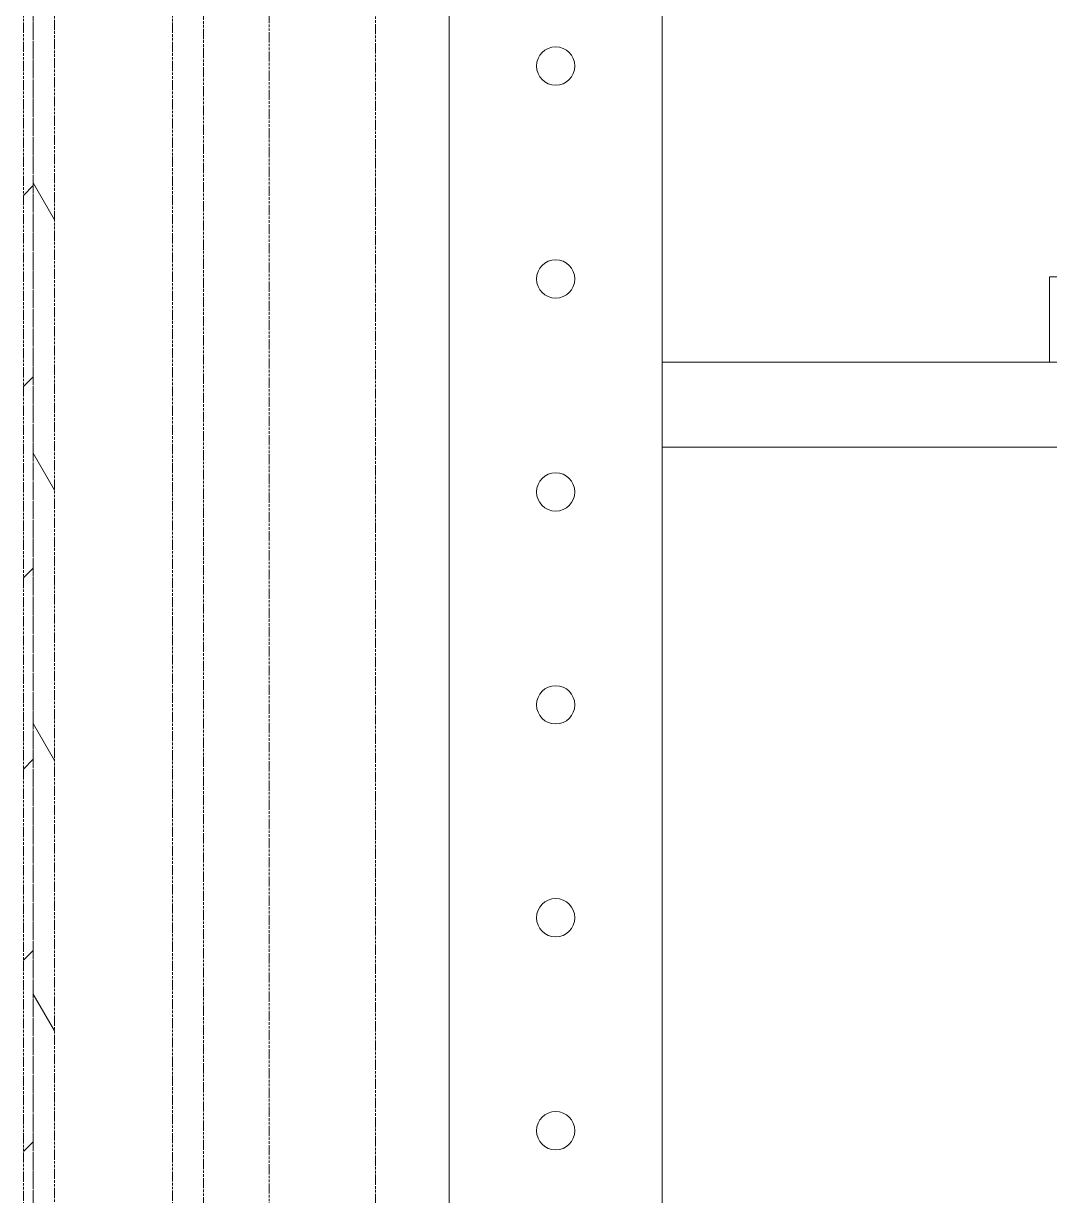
# Model space of a CAD drawing. Header units: millimetres. Extents: x 0 to 8410, y 0 to 5940.
# Drawn here: x 4924 to 5165, y 1770.6 to 2045.8 of the extents above; entities that cross this region are included whole.
import ezdxf

# ---------------------------------------------------------------- set-up
doc = ezdxf.new("R2010")
doc.units = ezdxf.units.MM
doc.header["$LTSCALE"] = 10
doc.linetypes.add('DOUBLE_DASH_CHAIN', pattern=[1.2403, 0.6614, -0.0827, 0.1654, -0.0827, 0.1654, -0.0827])
doc.layers.add('가시적인 것(ISO)', color=3, linetype='Continuous', lineweight=5, true_color=0x00ff00)
doc.layers.add('참조(ISO)', color=6, linetype='DOUBLE_DASH_CHAIN', lineweight=5, true_color=0xff00ff)
doc.layers.add('해치(ISO)', color=7, linetype='Continuous', lineweight=5)

msp = doc.modelspace()

# ---------------------------------------------------------------- hatches: boundary and pattern name
at = {"layer": '해치(ISO)'}
h = msp.add_hatch(dxfattribs=at)
h.set_pattern_fill('ANSI31', color=256, scale=254, style=0)
h.set_pattern_definition([(45, (0, 0), (-22.45064, 22.45064), [])])
h.paths.add_polyline_path([(4924.03, 930.83), (5044.03, 930.83), (5504.03, 930.83), (5624.03, 930.83), (5624.03, 3030.83), (4924.03, 3030.83)])
h.paths.add_polyline_path([(5621.73, 933.13), (5615.33, 933.13), (4932.73, 933.13), (4926.33, 933.13), (4926.33, 939.53), (4926.33, 976.73), (4926.33, 983.13), (4926.33, 2988.53), (4926.33, 3028.53), (5621.73, 3028.53), (5621.73, 2988.53), (5621.73, 983.13), (5621.73, 976.73), (5621.73, 939.53)], flags=0)
h = msp.add_hatch(dxfattribs=at)
h.set_pattern_fill('ANSI31', color=256, scale=254, angle=75.0002, style=0)
h.set_pattern_definition([(120.0002, (0, 0), (-27.49626, -15.87508), [])])
h.paths.add_polyline_path([(4931.33, 983.13), (4931.33, 2988.53), (4928.33, 2988.53), (4926.33, 2988.53), (4926.33, 983.13)])
h.paths.add_polyline_path([(5621.73, 983.13), (5621.73, 2988.53), (5619.73, 2988.53), (5616.73, 2988.53), (5616.73, 983.13)])

# ---------------------------------------------------------------- linework, layer by layer
at = {"layer": '가시적인 것(ISO)'}
for p, q in [((5024.03, 3023.53), (5024.03, 983.13)), ((5074.03, 1256.83), (5074.03, 2464.83)), ((5165.03, 1986.33), (5262.53, 1986.33)), ((5165.03, 1966.33), (5165.03, 1986.33)), ((5074.03, 1966.33), (5165.03, 1966.33)), ((5262.53, 1966.33), (5165.03, 1966.33)), ((5262.53, 1946.33), (5074.03, 1946.33))]:
    msp.add_line(p, q, dxfattribs=at)
for centre in [(5049.03, 2035.83), (5049.03, 1985.83), (5049.03, 1935.83), (5049.03, 1885.83), (5049.03, 1835.83), (5049.03, 1785.83)]:
    msp.add_circle(centre, 4.5, dxfattribs=at)
at = {"layer": '참조(ISO)', "ltscale": 0.362556}
msp.add_line((4924.03, 3030.83), (4924.03, 930.83), dxfattribs=at)
at = {"layer": '참조(ISO)', "ltscale": 0.362539}
msp.add_line((4926.33, 933.13), (4926.33, 3028.53), dxfattribs=at)
at = {"layer": '참조(ISO)', "ltscale": 0.362526}
for p, q in [((4926.33, 2988.53), (4926.33, 983.13)), ((4931.33, 983.13), (4931.33, 2988.53))]:
    msp.add_line(p, q, dxfattribs=at)
at = {"layer": '참조(ISO)', "ltscale": 0.362465}
msp.add_line((4959.03, 2963.13), (4959.03, 998.53), dxfattribs=at)
at = {"layer": '참조(ISO)', "ltscale": 0.362625}
msp.add_line((4966.33, 2503.33), (4966.33, 983.13), dxfattribs=at)
at = {"layer": '참조(ISO)', "ltscale": 0.36325}
msp.add_line((4981.73, 2503.33), (4981.73, 998.53), dxfattribs=at)
at = {"layer": '참조(ISO)', "ltscale": 0.363051}
msp.add_line((5006.73, 1340.83), (5006.73, 2110.83), dxfattribs=at)

doc.saveas('drawing.dxf')
